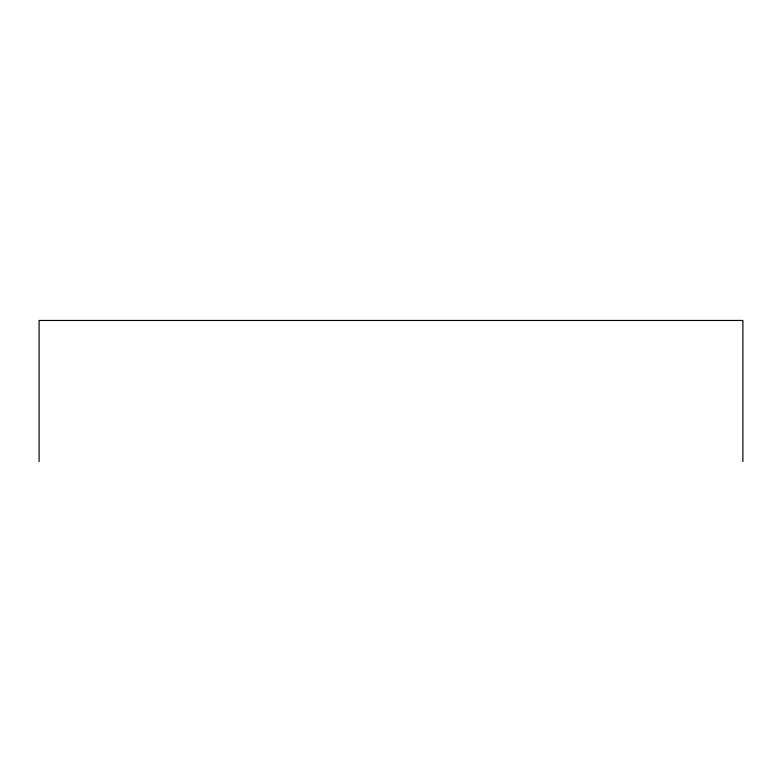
<?xml version="1.0" encoding="UTF-8"?>
<svg xmlns="http://www.w3.org/2000/svg" width="782" height="782" viewBox="0 0 782 782"><rect width="100%" height="100%" fill="white"/><g stroke="black" fill="none" stroke-linecap="round" stroke-linejoin="round"><path stroke-width="1.17" d="M742.9 461.527L742.9 320.473L39.1 320.473L39.1 461.527"/></g></svg>
